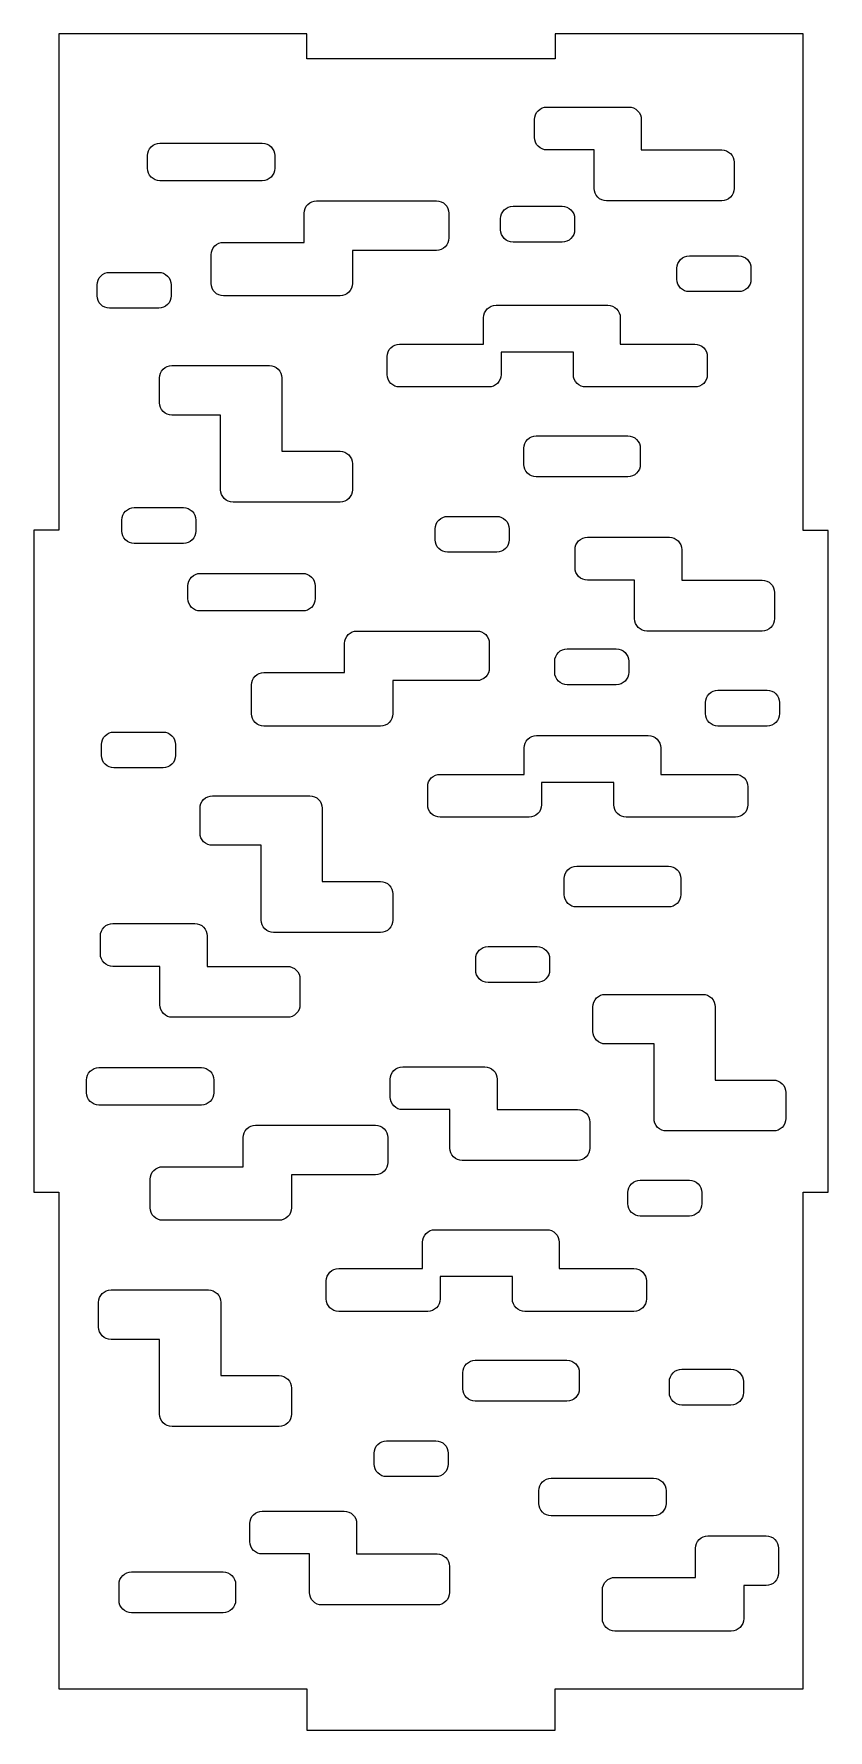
# Model space of a CAD drawing. Header units: millimetres. Extents: x 0 to 96, y -5 to 200.
import ezdxf

# ---------------------------------------------------------------- set-up
doc = ezdxf.new("R2010")
doc.units = ezdxf.units.MM

msp = doc.modelspace()

# ---------------------------------------------------------------- linework, layer by layer
msp.add_lwpolyline([(63, 0), (93, 0), (93, 60), (96, 60), (96, 139.98), (93, 139.98), (93, 199.98), (63, 199.98), (63, 196.98), (33, 196.98), (33, 199.98), (3, 199.98), (3, 140), (0, 140), (0, 60), (3, 60), (3, 0), (33, 0), (33, -5), (63, -5)], close=True)
for points in [[(67.72, 181.31), (67.72, 185.96), (62.02, 185.96, -0.414214), (60.52, 187.46), (60.52, 189.64, -0.414214), (62.02, 191.14), (71.92, 191.14, -0.414214), (73.42, 189.64), (73.42, 185.96), (83.14, 185.96, -0.414214), (84.64, 184.46), (84.64, 181.31, -0.414214), (83.14, 179.81), (69.22, 179.81, -0.414214)], [(29.11, 183.74, -0.414214), (27.61, 182.24), (15.23, 182.24, -0.414214), (13.73, 183.74), (13.73, 185.27, -0.414214), (15.23, 186.77), (27.61, 186.77, -0.414214), (29.11, 185.27)], [(38.5, 169.82, -0.414214), (37, 168.32), (22.92, 168.32, -0.414214), (21.42, 169.82), (21.42, 173.29, -0.414214), (22.92, 174.79), (32.67, 174.79), (32.67, 178.31, -0.414214), (34.17, 179.81), (48.66, 179.81, -0.414214), (50.16, 178.31), (50.16, 175.32, -0.414214), (48.66, 173.82), (38.5, 173.82)], [(63.86, 179.15, -0.414214), (65.36, 177.65), (65.36, 176.32, -0.414214), (63.86, 174.82), (57.92, 174.82, -0.414214), (56.42, 176.32), (56.42, 177.65, -0.414214), (57.92, 179.15)], [(85.18, 173.16, -0.414214), (86.68, 171.66), (86.68, 170.33, -0.414214), (85.18, 168.83), (79.23, 168.83, -0.414214), (77.73, 170.33), (77.73, 171.66, -0.414214), (79.23, 173.16)], [(15.09, 171.16, -0.414214), (16.59, 169.66), (16.59, 168.33, -0.414214), (15.09, 166.83), (9.14, 166.83, -0.414214), (7.64, 168.33), (7.64, 169.66, -0.414214), (9.14, 171.16)], [(44.21, 157.31, -0.414214), (42.71, 158.81), (42.71, 160.99, -0.414214), (44.21, 162.49), (54.36, 162.49), (54.36, 165.68, -0.414214), (55.86, 167.18), (69.38, 167.18, -0.414214), (70.88, 165.68), (70.88, 162.49), (79.9, 162.49, -0.414214), (81.4, 160.99), (81.4, 158.81, -0.414214), (79.9, 157.31), (66.71, 157.31, -0.414214), (65.21, 158.81), (65.21, 161.52), (56.47, 161.52), (56.47, 158.81, -0.414214), (54.97, 157.31)], [(15.19, 158.4, -0.414214), (16.69, 159.9), (28.46, 159.9, -0.414214), (29.96, 158.4), (29.96, 149.54), (37, 149.54, -0.414214), (38.5, 148.04), (38.5, 144.89, -0.414214), (37, 143.39), (24.07, 143.39, -0.414214), (22.57, 144.89), (22.57, 153.91), (16.69, 153.91, -0.414214), (15.19, 155.41)], [(73.3, 147.96, -0.414214), (71.8, 146.46), (60.72, 146.46, -0.414214), (59.22, 147.96), (59.22, 149.9, -0.414214), (60.72, 151.4), (71.8, 151.4, -0.414214), (73.3, 149.9)], [(18.07, 142.73, -0.414214), (19.57, 141.23), (19.57, 139.9, -0.414214), (18.07, 138.4), (12.13, 138.4, -0.414214), (10.63, 139.9), (10.63, 141.23, -0.414214), (12.13, 142.73)], [(57.45, 138.84, -0.414214), (55.95, 137.34), (50.01, 137.34, -0.414214), (48.51, 138.84), (48.51, 140.17, -0.414214), (50.01, 141.67), (55.95, 141.67, -0.414214), (57.45, 140.17)], [(88.03, 133.97, -0.414214), (89.53, 132.47), (89.53, 129.32, -0.414214), (88.03, 127.82), (74.11, 127.82, -0.414214), (72.61, 129.32), (72.61, 133.97), (66.91, 133.97, -0.414214), (65.41, 135.47), (65.41, 137.65, -0.414214), (66.91, 139.15), (76.81, 139.15, -0.414214), (78.31, 137.65), (78.31, 133.97)], [(18.62, 133.28, -0.414214), (20.12, 134.78), (32.5, 134.78, -0.414214), (34, 133.28), (34, 131.74, -0.414214), (32.5, 130.24), (20.12, 130.24, -0.414214), (18.62, 131.74)], [(53.55, 127.82, -0.414214), (55.05, 126.32), (55.05, 123.33, -0.414214), (53.55, 121.83), (43.39, 121.83), (43.39, 117.82, -0.414214), (41.89, 116.32), (27.81, 116.32, -0.414214), (26.31, 117.82), (26.31, 121.3, -0.414214), (27.81, 122.8), (37.56, 122.8), (37.56, 126.32, -0.414214), (39.06, 127.82)], [(70.4, 125.66, -0.414214), (71.9, 124.16), (71.9, 122.83, -0.414214), (70.4, 121.33), (64.46, 121.33, -0.414214), (62.96, 122.83), (62.96, 124.16, -0.414214), (64.46, 125.66)], [(88.63, 120.67, -0.414214), (90.13, 119.17), (90.13, 117.84, -0.414214), (88.63, 116.34), (82.69, 116.34, -0.414214), (81.19, 117.84), (81.19, 119.17, -0.414214), (82.69, 120.67)], [(17.11, 112.78, -0.414214), (15.61, 111.28), (9.67, 111.28, -0.414214), (8.17, 112.78), (8.17, 114.11, -0.414214), (9.67, 115.61), (15.61, 115.61, -0.414214), (17.11, 114.11)], [(70.1, 109.52), (61.36, 109.52), (61.36, 106.82, -0.414214), (59.86, 105.32), (49.1, 105.32, -0.414214), (47.6, 106.82), (47.6, 109, -0.414214), (49.1, 110.5), (59.26, 110.5), (59.26, 113.69, -0.414214), (60.76, 115.19), (74.27, 115.19, -0.414214), (75.77, 113.69), (75.77, 110.5), (84.79, 110.5, -0.414214), (86.29, 109), (86.29, 106.82, -0.414214), (84.79, 105.32), (71.6, 105.32, -0.414214), (70.1, 106.82)], [(33.35, 107.91, -0.414214), (34.85, 106.41), (34.85, 97.54), (41.89, 97.54, -0.414214), (43.39, 96.04), (43.39, 92.89, -0.414214), (41.89, 91.39), (28.97, 91.39, -0.414214), (27.47, 92.89), (27.47, 101.92), (21.58, 101.92, -0.414214), (20.08, 103.42), (20.08, 106.41, -0.414214), (21.58, 107.91)], [(78.2, 95.97, -0.414214), (76.7, 94.47), (65.61, 94.47, -0.414214), (64.11, 95.97), (64.11, 97.91, -0.414214), (65.61, 99.41), (76.7, 99.41, -0.414214), (78.2, 97.91)], [(30.66, 87.29, -0.414214), (32.16, 85.79), (32.16, 82.64, -0.414214), (30.66, 81.14), (16.74, 81.14, -0.414214), (15.24, 82.64), (15.24, 87.29), (9.54, 87.29, -0.414214), (8.04, 88.79), (8.04, 90.97, -0.414214), (9.54, 92.47), (19.45, 92.47, -0.414214), (20.95, 90.97), (20.95, 87.29)], [(62.34, 86.85, -0.414214), (60.84, 85.35), (54.9, 85.35, -0.414214), (53.4, 86.85), (53.4, 88.18, -0.414214), (54.9, 89.68), (60.84, 89.68, -0.414214), (62.34, 88.18)], [(80.85, 83.91, -0.414214), (82.35, 82.41), (82.35, 73.55), (89.39, 73.55, -0.414214), (90.89, 72.05), (90.89, 68.9, -0.414214), (89.39, 67.4), (76.46, 67.4, -0.414214), (74.96, 68.9), (74.96, 77.92), (69.08, 77.92, -0.414214), (67.58, 79.42), (67.58, 82.41, -0.414214), (69.08, 83.91)], [(6.36, 73.56, -0.414214), (7.86, 75.06), (20.24, 75.06, -0.414214), (21.74, 73.56), (21.74, 72.03, -0.414214), (20.24, 70.53), (7.86, 70.53, -0.414214), (6.36, 72.03)], [(65.7, 69.98, -0.414214), (67.2, 68.48), (67.2, 65.33, -0.414214), (65.7, 63.83), (51.78, 63.83, -0.414214), (50.28, 65.33), (50.28, 69.98), (44.58, 69.98, -0.414214), (43.08, 71.48), (43.08, 73.66, -0.414214), (44.58, 75.16), (54.49, 75.16, -0.414214), (55.99, 73.66), (55.99, 69.98)], [(41.28, 68.1, -0.414214), (42.78, 66.6), (42.78, 63.61, -0.414214), (41.28, 62.11), (31.13, 62.11), (31.13, 58.11, -0.414214), (29.63, 56.61), (15.55, 56.61, -0.414214), (14.05, 58.11), (14.05, 61.58, -0.414214), (15.55, 63.08), (25.3, 63.08), (25.3, 66.6, -0.414214), (26.8, 68.1)], [(79.24, 61.45, -0.414214), (80.74, 59.95), (80.74, 58.62, -0.414214), (79.24, 57.12), (73.3, 57.12, -0.414214), (71.8, 58.62), (71.8, 59.95, -0.414214), (73.3, 61.45)], [(57.84, 49.81), (49.1, 49.81), (49.1, 47.1, -0.414214), (47.6, 45.6), (36.84, 45.6, -0.414214), (35.34, 47.1), (35.34, 49.28, -0.414214), (36.84, 50.78), (46.99, 50.78), (46.99, 53.97, -0.414214), (48.49, 55.47), (62, 55.47, -0.414214), (63.5, 53.97), (63.5, 50.78), (72.53, 50.78, -0.414214), (74.03, 49.28), (74.03, 47.1, -0.414214), (72.53, 45.6), (59.34, 45.6, -0.414214), (57.84, 47.1)], [(21.09, 48.19, -0.414214), (22.59, 46.69), (22.59, 37.83), (29.63, 37.83, -0.414214), (31.13, 36.33), (31.13, 33.18, -0.414214), (29.63, 31.68), (16.7, 31.68, -0.414214), (15.2, 33.18), (15.2, 42.2), (9.32, 42.2, -0.414214), (7.82, 43.7), (7.82, 46.69, -0.414214), (9.32, 48.19)], [(65.93, 36.25, -0.414214), (64.43, 34.75), (53.35, 34.75, -0.414214), (51.85, 36.25), (51.85, 38.19, -0.414214), (53.35, 39.69), (64.43, 39.69, -0.414214), (65.93, 38.19)], [(85.76, 35.78, -0.414214), (84.26, 34.28), (78.32, 34.28, -0.414214), (76.82, 35.78), (76.82, 37.11, -0.414214), (78.32, 38.61), (84.26, 38.61, -0.414214), (85.76, 37.11)], [(50.08, 27.13, -0.414214), (48.58, 25.63), (42.63, 25.63, -0.414214), (41.13, 27.13), (41.13, 28.46, -0.414214), (42.63, 29.96), (48.58, 29.96, -0.414214), (50.08, 28.46)], [(61.03, 23.93, -0.414214), (62.53, 25.43), (74.91, 25.43, -0.414214), (76.41, 23.93), (76.41, 22.39, -0.414214), (74.91, 20.89), (62.53, 20.89, -0.414214), (61.03, 22.39)], [(48.73, 16.28, -0.414214), (50.23, 14.78), (50.23, 11.62, -0.414214), (48.73, 10.12), (34.81, 10.12, -0.414214), (33.31, 11.62), (33.31, 16.28), (27.61, 16.28, -0.414214), (26.11, 17.78), (26.11, 19.96, -0.414214), (27.61, 21.46), (37.51, 21.46, -0.414214), (39.01, 19.96), (39.01, 16.28)], [(88.51, 18.47, -0.414214), (90.01, 16.97), (90.01, 13.98, -0.414214), (88.51, 12.48), (85.8, 12.48), (85.8, 8.47, -0.414214), (84.3, 6.97), (70.22, 6.97, -0.414214), (68.72, 8.47), (68.72, 11.95, -0.414214), (70.22, 13.45), (79.97, 13.45), (79.97, 16.97, -0.414214), (81.47, 18.47)], [(24.38, 10.68, -0.414214), (22.88, 9.18), (11.79, 9.18, -0.414214), (10.29, 10.68), (10.29, 12.61, -0.414214), (11.79, 14.11), (22.88, 14.11, -0.414214), (24.38, 12.61)]]:
    msp.add_lwpolyline(points, format="xyb", close=True)

doc.saveas('drawing.dxf')
